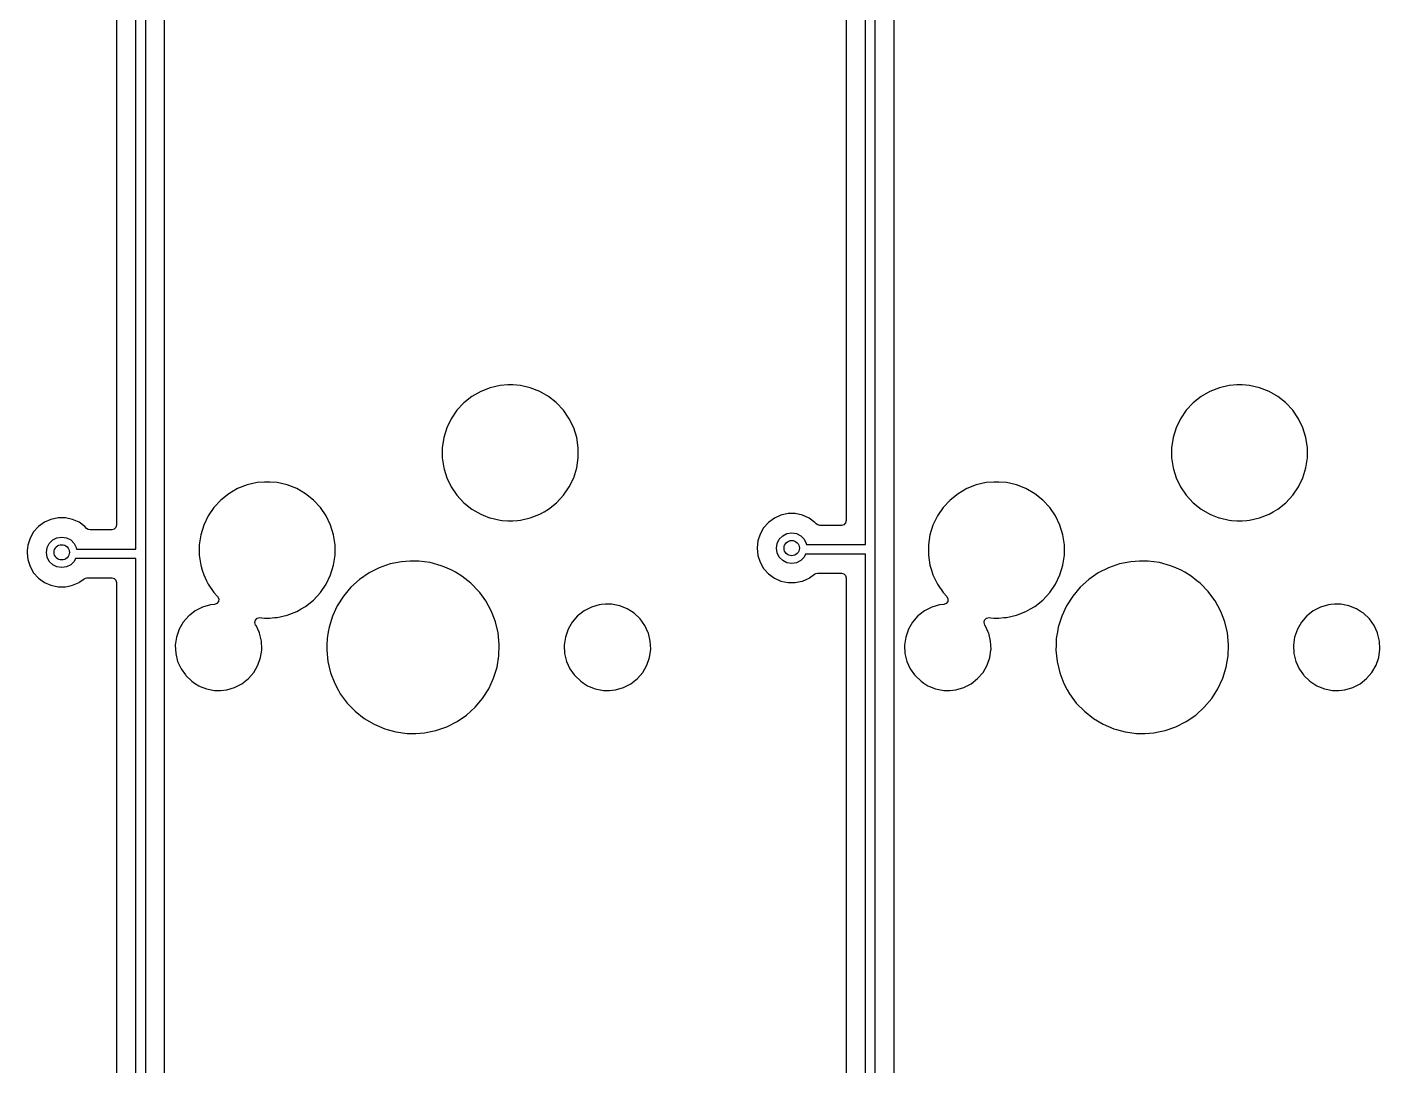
# Model space of a CAD drawing. Extents: x 51 to 201, y -153 to -28.
# Drawn here: x 118.5 to 153.85, y -87.14 to -60 of the extents above; entities that cross this region are included whole.
import ezdxf

# ---------------------------------------------------------------- set-up
doc = ezdxf.new("R2010")
doc.units = 0
doc.layers.add('BLACK', color=7, linetype='CONTINUOUS')

msp = doc.modelspace()

# ---------------------------------------------------------------- linework, layer by layer
at = {"layer": 'BLACK', "linetype": 'CONTINUOUS'}
for p, q in [((121.345, -73.635), (121.345, -54.735)), ((121.595, -54.61), (121.595, -73.76)), ((140.405, -73.515), (140.405, -54.685)), ((140.655, -54.56), (140.655, -73.64)), ((120.844, -55.3595), (120.844, -73.0105)), ((139.904, -55.3095), (139.904, -72.8905)), ((122.096, -71.2531), (122.096, -57.0962)), ((141.155, -71.2531), (141.155, -57.0962)), ((130.355, -69.5158), (130.125, -69.6489)), ((130.603, -69.4186), (130.355, -69.5158)), ((130.862, -69.3594), (130.603, -69.4186)), ((131.061, -69.3445), (130.862, -69.3594)), ((131.194, -69.3445), (131.061, -69.3445)), ((131.061, -69.3445), (131.061, -69.3445)), ((131.393, -69.3594), (131.194, -69.3445)), ((131.194, -69.3445), (131.194, -69.3445)), ((131.652, -69.4186), (131.393, -69.3594)), ((131.9, -69.5158), (131.652, -69.4186)), ((132.13, -69.6489), (131.9, -69.5158)), ((149.405, -69.5158), (149.175, -69.6489)), ((149.653, -69.4186), (149.405, -69.5158)), ((149.912, -69.3594), (149.653, -69.4186)), ((150.111, -69.3445), (149.912, -69.3594)), ((150.244, -69.3445), (150.111, -69.3445)), ((150.111, -69.3445), (150.111, -69.3445)), ((150.443, -69.3594), (150.244, -69.3445)), ((150.244, -69.3445), (150.244, -69.3445)), ((150.702, -69.4186), (150.443, -69.3594)), ((150.95, -69.5158), (150.702, -69.4186)), ((151.18, -69.6489), (150.95, -69.5158)), ((129.916, -69.8148), (129.735, -70.0099)), ((130.125, -69.6489), (129.916, -69.8148)), ((132.329, -69.8075), (132.13, -69.6489)), ((132.339, -69.8148), (132.329, -69.8075)), ((132.52, -70.0099), (132.339, -69.8148)), ((148.966, -69.8148), (148.785, -70.0099)), ((149.175, -69.6489), (148.966, -69.8148)), ((151.379, -69.8075), (151.18, -69.6489)), ((151.389, -69.8148), (151.379, -69.8075)), ((151.57, -70.0099), (151.389, -69.8148)), ((129.586, -70.2298), (129.47, -70.4695)), ((129.735, -70.0099), (129.586, -70.2298)), ((132.669, -70.2298), (132.52, -70.0099)), ((132.785, -70.4695), (132.669, -70.2298)), ((148.636, -70.2298), (148.52, -70.4695)), ((148.785, -70.0099), (148.636, -70.2298)), ((151.719, -70.2298), (151.57, -70.0099)), ((151.835, -70.4695), (151.719, -70.2298)), ((129.47, -70.4695), (129.392, -70.7238)), ((132.863, -70.7238), (132.785, -70.4695)), ((148.52, -70.4695), (148.442, -70.7238)), ((151.913, -70.7238), (151.835, -70.4695)), ((129.392, -70.7238), (129.352, -70.9869)), ((129.352, -70.9869), (129.352, -71.2531)), ((132.903, -70.9869), (132.863, -70.7238)), ((132.903, -71.2531), (132.903, -70.9869)), ((148.442, -70.7238), (148.402, -70.9869)), ((148.402, -70.9869), (148.402, -71.2531)), ((151.953, -70.9869), (151.913, -70.7238)), ((151.953, -71.2531), (151.953, -70.9869)), ((122.096, -73.7365), (122.096, -71.2531)), ((129.352, -71.2531), (129.392, -71.5162)), ((132.863, -71.5162), (132.903, -71.2531)), ((141.155, -73.6165), (141.155, -71.2531)), ((148.402, -71.2531), (148.442, -71.5162)), ((151.913, -71.5162), (151.953, -71.2531)), ((129.392, -71.5162), (129.4, -71.5438)), ((129.4, -71.5438), (129.47, -71.7705)), ((132.785, -71.7705), (132.863, -71.5162)), ((148.442, -71.5162), (148.45, -71.5438)), ((148.45, -71.5438), (148.52, -71.7705)), ((151.835, -71.7705), (151.913, -71.5162)), ((124.005, -72.0558), (123.775, -72.1889)), ((124.253, -71.9586), (124.005, -72.0558)), ((124.512, -71.8994), (124.253, -71.9586)), ((124.711, -71.8845), (124.512, -71.8994)), ((124.844, -71.8845), (124.711, -71.8845)), ((124.711, -71.8845), (124.711, -71.8845)), ((125.043, -71.8994), (124.844, -71.8845)), ((124.844, -71.8845), (124.844, -71.8845)), ((125.302, -71.9586), (125.043, -71.8994)), ((125.55, -72.0558), (125.302, -71.9586)), ((125.78, -72.1889), (125.55, -72.0558)), ((129.47, -71.7705), (129.583, -72.0056)), ((129.583, -72.0056), (129.586, -72.0102)), ((129.586, -72.0102), (129.735, -72.2301)), ((132.52, -72.2301), (132.669, -72.0102)), ((132.669, -72.0102), (132.785, -71.7705)), ((143.055, -72.0558), (142.825, -72.1889)), ((143.303, -71.9586), (143.055, -72.0558)), ((143.562, -71.8994), (143.303, -71.9586)), ((143.761, -71.8845), (143.562, -71.8994)), ((143.894, -71.8845), (143.761, -71.8845)), ((143.761, -71.8845), (143.761, -71.8845)), ((144.093, -71.8994), (143.894, -71.8845)), ((143.894, -71.8845), (143.894, -71.8845)), ((144.352, -71.9586), (144.093, -71.8994)), ((144.6, -72.0558), (144.352, -71.9586)), ((144.83, -72.1889), (144.6, -72.0558)), ((148.52, -71.7705), (148.633, -72.0056)), ((148.633, -72.0056), (148.636, -72.0102)), ((148.636, -72.0102), (148.785, -72.2301)), ((151.57, -72.2301), (151.719, -72.0102)), ((151.719, -72.0102), (151.835, -71.7705)), ((123.566, -72.3548), (123.385, -72.5499)), ((123.775, -72.1889), (123.566, -72.3548)), ((125.989, -72.3548), (125.78, -72.1889)), ((126.17, -72.5499), (125.989, -72.3548)), ((125.989, -72.3548), (125.989, -72.3548)), ((129.735, -72.2301), (129.916, -72.4252)), ((129.916, -72.4252), (130.125, -72.5911)), ((132.13, -72.5911), (132.339, -72.4252)), ((132.339, -72.4252), (132.52, -72.2301)), ((142.616, -72.3548), (142.435, -72.5499)), ((142.825, -72.1889), (142.616, -72.3548)), ((145.039, -72.3548), (144.83, -72.1889)), ((145.22, -72.5499), (145.039, -72.3548)), ((145.039, -72.3548), (145.039, -72.3548)), ((148.785, -72.2301), (148.966, -72.4252)), ((148.966, -72.4252), (149.175, -72.5911)), ((151.18, -72.5911), (151.389, -72.4252)), ((151.389, -72.4252), (151.57, -72.2301)), ((123.236, -72.7698), (123.12, -73.0095)), ((123.385, -72.5499), (123.236, -72.7698)), ((126.319, -72.7698), (126.17, -72.5499)), ((126.435, -73.0095), (126.319, -72.7698)), ((130.125, -72.5911), (130.355, -72.7242)), ((130.355, -72.7242), (130.355, -72.7242)), ((130.355, -72.7242), (130.418, -72.7489)), ((130.418, -72.7489), (130.589, -72.8158)), ((131.652, -72.8214), (131.9, -72.7242)), ((131.9, -72.7242), (132.012, -72.6595)), ((132.012, -72.6595), (132.13, -72.5911)), ((132.13, -72.5911), (132.13, -72.5911)), ((138.2, -72.7489), (138.027, -72.8258)), ((138.385, -72.7095), (138.2, -72.7489)), ((138.575, -72.7095), (138.385, -72.7095)), ((138.385, -72.7095), (138.385, -72.7095)), ((138.76, -72.7489), (138.575, -72.7095)), ((138.575, -72.7095), (138.575, -72.7095)), ((138.933, -72.8258), (138.76, -72.7489)), ((142.286, -72.7698), (142.17, -73.0095)), ((142.435, -72.5499), (142.286, -72.7698)), ((145.369, -72.7698), (145.22, -72.5499)), ((145.485, -73.0095), (145.369, -72.7698)), ((149.175, -72.5911), (149.405, -72.7242)), ((149.405, -72.7242), (149.405, -72.7242)), ((149.405, -72.7242), (149.468, -72.7489)), ((149.468, -72.7489), (149.639, -72.8158)), ((150.702, -72.8214), (150.95, -72.7242)), ((150.95, -72.7242), (151.062, -72.6595)), ((151.062, -72.6595), (151.18, -72.5911)), ((151.18, -72.5911), (151.18, -72.5911)), ((118.804, -73.0471), (118.677, -73.1878)), ((118.957, -72.9358), (118.804, -73.0471)), ((119.13, -72.8589), (118.957, -72.9358)), ((119.315, -72.8195), (119.13, -72.8589)), ((119.505, -72.8195), (119.315, -72.8195)), ((119.315, -72.8195), (119.315, -72.8195)), ((119.69, -72.8589), (119.505, -72.8195)), ((119.505, -72.8195), (119.505, -72.8195)), ((119.863, -72.9358), (119.69, -72.8589)), ((120.016, -73.0471), (119.863, -72.9358)), ((120.058, -73.0935), (120.016, -73.0471)), ((120.099, -73.1238), (120.058, -73.0935)), ((120.15, -73.1345), (120.099, -73.1238)), ((120.721, -73.1345), (120.15, -73.1345)), ((120.782, -73.1179), (120.721, -73.1345)), ((120.828, -73.0725), (120.782, -73.1179)), ((120.844, -73.0105), (120.828, -73.0725)), ((123.12, -73.0095), (123.042, -73.2638)), ((126.513, -73.2638), (126.435, -73.0095)), ((130.589, -72.8158), (130.603, -72.8214)), ((130.603, -72.8214), (130.862, -72.8806)), ((130.862, -72.8806), (130.919, -72.8849)), ((130.919, -72.8849), (131.061, -72.8955)), ((131.061, -72.8955), (131.061, -72.8955)), ((131.061, -72.8955), (131.194, -72.8955)), ((131.194, -72.8955), (131.318, -72.8862)), ((131.194, -72.8955), (131.194, -72.8955)), ((131.318, -72.8862), (131.393, -72.8806)), ((131.393, -72.8806), (131.652, -72.8214)), ((137.747, -73.0778), (137.653, -73.2417)), ((137.874, -72.9371), (137.747, -73.0778)), ((138.027, -72.8258), (137.874, -72.9371)), ((139.086, -72.9371), (138.933, -72.8258)), ((139.119, -72.9735), (139.086, -72.9371)), ((139.16, -73.0038), (139.119, -72.9735)), ((139.211, -73.0145), (139.16, -73.0038)), ((139.78, -73.0145), (139.211, -73.0145)), ((139.843, -72.9979), (139.78, -73.0145)), ((139.888, -72.9525), (139.843, -72.9979)), ((139.904, -72.8905), (139.888, -72.9525)), ((142.17, -73.0095), (142.092, -73.2638)), ((145.563, -73.2638), (145.485, -73.0095)), ((149.639, -72.8158), (149.653, -72.8214)), ((149.653, -72.8214), (149.912, -72.8806)), ((149.912, -72.8806), (149.969, -72.8849)), ((149.969, -72.8849), (150.111, -72.8955)), ((150.111, -72.8955), (150.111, -72.8955)), ((150.111, -72.8955), (150.244, -72.8955)), ((150.244, -72.8955), (150.368, -72.8862)), ((150.244, -72.8955), (150.244, -72.8955)), ((150.368, -72.8862), (150.443, -72.8806)), ((150.443, -72.8806), (150.702, -72.8214)), ((118.583, -73.3517), (118.524, -73.5317)), ((118.677, -73.1878), (118.583, -73.3517)), ((119.03, -73.5964), (119.086, -73.4849)), ((119.086, -73.4849), (119.175, -73.3964)), ((119.175, -73.3964), (119.286, -73.3396)), ((119.286, -73.3396), (119.41, -73.32)), ((119.41, -73.32), (119.534, -73.3396)), ((119.534, -73.3396), (119.645, -73.3964)), ((119.645, -73.3964), (119.734, -73.4849)), ((119.734, -73.4849), (119.79, -73.5964)), ((123.042, -73.2638), (123.002, -73.5269)), ((126.553, -73.5269), (126.513, -73.2638)), ((137.594, -73.4217), (137.575, -73.61)), ((137.653, -73.2417), (137.594, -73.4217)), ((138.08, -73.61), (138.1, -73.4864)), ((138.1, -73.4864), (138.156, -73.3749)), ((138.156, -73.3749), (138.245, -73.2864)), ((138.245, -73.2864), (138.356, -73.2296)), ((138.356, -73.2296), (138.48, -73.21)), ((138.48, -73.21), (138.604, -73.2296)), ((138.604, -73.2296), (138.715, -73.2864)), ((138.715, -73.2864), (138.804, -73.3749)), ((138.804, -73.3749), (138.86, -73.4864)), ((138.86, -73.4864), (138.865, -73.515)), ((142.092, -73.2638), (142.052, -73.5269)), ((145.603, -73.5269), (145.563, -73.2638)), ((118.51, -73.6708), (118.505, -73.72)), ((118.505, -73.72), (118.506, -73.7376)), ((118.506, -73.7376), (118.524, -73.9083)), ((118.524, -73.5317), (118.51, -73.6708)), ((119.01, -73.72), (119.03, -73.5964)), ((119.03, -73.8436), (119.01, -73.72)), ((119.086, -73.9551), (119.03, -73.8436)), ((119.79, -73.5964), (119.797, -73.635)), ((119.797, -73.635), (121.345, -73.635)), ((121.595, -73.76), (121.595, -92.48)), ((122.096, -73.7442), (122.096, -73.7365)), ((122.099, -73.7996), (122.096, -73.7442)), ((122.096, -73.8308), (122.098, -73.8076)), ((122.096, -76.1462), (122.096, -73.8308)), ((122.098, -73.8076), (122.099, -73.7996)), ((123.002, -73.5269), (123.002, -73.7931)), ((123.002, -73.7931), (123.042, -74.0562)), ((126.513, -74.0562), (126.553, -73.7931)), ((126.553, -73.7931), (126.553, -73.5269)), ((137.575, -73.61), (137.594, -73.7983)), ((137.594, -73.7983), (137.653, -73.9783)), ((138.1, -73.7336), (138.08, -73.61)), ((138.156, -73.8451), (138.1, -73.7336)), ((138.245, -73.9336), (138.156, -73.8451)), ((138.804, -73.8451), (138.715, -73.9336)), ((138.844, -73.765), (138.804, -73.8451)), ((140.405, -73.765), (138.844, -73.765)), ((138.865, -73.515), (140.405, -73.515)), ((140.405, -92.655), (140.405, -73.765)), ((140.655, -73.64), (140.655, -92.78)), ((141.156, -73.6242), (141.155, -73.6165)), ((141.155, -73.7108), (141.158, -73.6876)), ((141.155, -76.1462), (141.155, -73.7108)), ((141.159, -73.6796), (141.156, -73.6242)), ((141.158, -73.6876), (141.159, -73.6796)), ((142.052, -73.5269), (142.052, -73.7931)), ((142.052, -73.7931), (142.092, -74.0562)), ((145.563, -74.0562), (145.603, -73.7931)), ((145.603, -73.7931), (145.603, -73.5269)), ((118.524, -73.9083), (118.583, -74.0883)), ((118.583, -74.0883), (118.677, -74.2522)), ((119.175, -74.0436), (119.086, -73.9551)), ((119.286, -74.1004), (119.175, -74.0436)), ((119.41, -74.12), (119.286, -74.1004)), ((119.534, -74.1004), (119.41, -74.12)), ((119.645, -74.0436), (119.534, -74.1004)), ((119.734, -73.9551), (119.645, -74.0436)), ((119.769, -73.885), (119.734, -73.9551)), ((121.345, -73.885), (119.769, -73.885)), ((121.345, -92.355), (121.345, -73.885)), ((123.042, -74.0562), (123.082, -74.1869)), ((123.082, -74.1869), (123.12, -74.3105)), ((126.435, -74.3105), (126.513, -74.0562)), ((127.707, -74.1234), (127.438, -74.2593)), ((127.992, -74.0246), (127.707, -74.1234)), ((128.287, -73.9646), (127.992, -74.0246)), ((128.512, -73.9495), (128.287, -73.9646)), ((128.738, -73.9495), (128.512, -73.9495)), ((128.512, -73.9495), (128.512, -73.9495)), ((129.037, -73.9897), (128.738, -73.9495)), ((129.327, -74.0693), (129.037, -73.9897)), ((129.037, -73.9897), (129.037, -73.9897)), ((129.037, -73.9897), (129.037, -73.9897)), ((129.423, -74.1099), (129.327, -74.0693)), ((129.605, -74.1869), (129.423, -74.1099)), ((129.698, -74.2421), (129.605, -74.1869)), ((137.653, -73.9783), (137.747, -74.1422)), ((137.747, -74.1422), (137.874, -74.2829)), ((138.356, -73.9904), (138.245, -73.9336)), ((138.48, -74.01), (138.356, -73.9904)), ((138.604, -73.9904), (138.48, -74.01)), ((138.715, -73.9336), (138.604, -73.9904)), ((142.092, -74.0562), (142.132, -74.1869)), ((142.132, -74.1869), (142.17, -74.3105)), ((145.485, -74.3105), (145.563, -74.0562)), ((146.757, -74.1234), (146.488, -74.2593)), ((147.042, -74.0246), (146.757, -74.1234)), ((147.337, -73.9646), (147.042, -74.0246)), ((147.562, -73.9495), (147.337, -73.9646)), ((147.788, -73.9495), (147.562, -73.9495)), ((147.562, -73.9495), (147.562, -73.9495)), ((148.087, -73.9897), (147.788, -73.9495)), ((148.377, -74.0693), (148.087, -73.9897)), ((148.087, -73.9897), (148.087, -73.9897)), ((148.087, -73.9897), (148.087, -73.9897)), ((148.473, -74.1099), (148.377, -74.0693)), ((148.655, -74.1869), (148.473, -74.1099)), ((148.748, -74.2421), (148.655, -74.1869)), ((118.677, -74.2522), (118.804, -74.3929)), ((118.804, -74.3929), (118.957, -74.5042)), ((118.957, -74.5042), (119.13, -74.5811)), ((119.69, -74.5811), (119.863, -74.5042)), ((119.863, -74.5042), (119.881, -74.4911)), ((119.881, -74.4911), (119.993, -74.4092)), ((119.993, -74.4092), (120.028, -74.3916)), ((120.028, -74.3916), (120.066, -74.3855)), ((120.066, -74.3855), (120.721, -74.3855)), ((120.721, -74.3855), (120.782, -74.4021)), ((120.782, -74.4021), (120.828, -74.4475)), ((120.828, -74.4475), (120.844, -74.5095)), ((120.844, -74.5095), (120.844, -91.7305)), ((123.12, -74.3105), (123.192, -74.4605)), ((123.192, -74.4605), (123.236, -74.5502)), ((123.236, -74.5502), (123.385, -74.7701)), ((126.17, -74.7701), (126.319, -74.5502)), ((126.319, -74.5502), (126.435, -74.3105)), ((127.19, -74.4299), (126.966, -74.632)), ((127.438, -74.2593), (127.19, -74.4299)), ((129.864, -74.3404), (129.698, -74.2421)), ((130.017, -74.4611), (129.864, -74.3404)), ((130.1, -74.5272), (130.017, -74.4611)), ((130.31, -74.7438), (130.1, -74.5272)), ((137.874, -74.2829), (138.027, -74.3942)), ((138.027, -74.3942), (138.2, -74.4711)), ((138.2, -74.4711), (138.385, -74.5105)), ((138.385, -74.5105), (138.385, -74.5105)), ((138.385, -74.5105), (138.575, -74.5105)), ((138.575, -74.5105), (138.698, -74.4843)), ((138.575, -74.5105), (138.575, -74.5105)), ((138.698, -74.4843), (138.76, -74.4711)), ((138.76, -74.4711), (138.933, -74.3942)), ((138.933, -74.3942), (138.945, -74.3855)), ((138.945, -74.3855), (139.077, -74.2892)), ((139.077, -74.2892), (139.112, -74.2716)), ((139.112, -74.2716), (139.15, -74.2655)), ((139.15, -74.2655), (139.78, -74.2655)), ((139.78, -74.2655), (139.843, -74.2821)), ((139.843, -74.2821), (139.888, -74.3275)), ((139.888, -74.3275), (139.904, -74.3895)), ((139.904, -74.3895), (139.904, -92.0305)), ((142.17, -74.3105), (142.242, -74.4605)), ((142.242, -74.4605), (142.286, -74.5502)), ((142.286, -74.5502), (142.435, -74.7701)), ((145.22, -74.7701), (145.369, -74.5502)), ((145.369, -74.5502), (145.485, -74.3105)), ((146.24, -74.4299), (146.016, -74.632)), ((146.488, -74.2593), (146.24, -74.4299)), ((148.914, -74.3404), (148.748, -74.2421)), ((149.067, -74.4611), (148.914, -74.3404)), ((149.15, -74.5272), (149.067, -74.4611)), ((149.36, -74.7438), (149.15, -74.5272)), ((119.13, -74.5811), (119.315, -74.6205)), ((119.315, -74.6205), (119.315, -74.6205)), ((119.315, -74.6205), (119.505, -74.6205)), ((119.505, -74.6205), (119.628, -74.5943)), ((119.505, -74.6205), (119.505, -74.6205)), ((119.628, -74.5943), (119.69, -74.5811)), ((123.385, -74.7701), (123.48, -74.8718)), ((123.48, -74.8718), (123.511, -74.9325)), ((125.989, -74.9652), (126.17, -74.7701)), ((126.772, -74.8621), (126.61, -75.116)), ((126.966, -74.632), (126.772, -74.8621)), ((130.329, -74.7701), (130.31, -74.7438)), ((130.489, -74.9863), (130.329, -74.7701)), ((142.435, -74.7701), (142.53, -74.8718)), ((142.53, -74.8718), (142.561, -74.9325)), ((145.039, -74.9652), (145.22, -74.7701)), ((145.822, -74.8621), (145.66, -75.116)), ((146.016, -74.632), (145.822, -74.8621)), ((149.379, -74.7701), (149.36, -74.7438)), ((149.539, -74.9863), (149.379, -74.7701)), ((122.896, -75.2489), (122.753, -75.3614)), ((123.087, -75.1504), (122.896, -75.2489)), ((122.896, -75.2489), (122.896, -75.2489)), ((122.896, -75.2489), (122.896, -75.2489)), ((123.294, -75.0898), (123.087, -75.1504)), ((123.401, -75.0796), (123.294, -75.0898)), ((123.464, -75.0548), (123.401, -75.0796)), ((123.505, -75.0003), (123.464, -75.0548)), ((123.511, -74.9325), (123.505, -75.0003)), ((125.302, -75.3614), (125.55, -75.2642)), ((125.55, -75.2642), (125.67, -75.1951)), ((125.67, -75.1951), (125.78, -75.1311)), ((125.78, -75.1311), (125.989, -74.9652)), ((125.78, -75.1311), (125.78, -75.1311)), ((126.61, -75.116), (126.483, -75.3893)), ((130.633, -75.2506), (130.489, -74.9863)), ((130.657, -75.3113), (130.633, -75.2506)), ((133.056, -75.2489), (132.913, -75.3614)), ((133.247, -75.1504), (133.056, -75.2489)), ((133.056, -75.2489), (133.056, -75.2489)), ((133.056, -75.2489), (133.056, -75.2489)), ((133.454, -75.0898), (133.247, -75.1504)), ((133.514, -75.0841), (133.454, -75.0898)), ((133.614, -75.0745), (133.514, -75.0841)), ((133.775, -75.0745), (133.614, -75.0745)), ((133.986, -75.1152), (133.775, -75.0745)), ((133.988, -75.116), (133.986, -75.1152)), ((133.986, -75.1152), (133.986, -75.1152)), ((133.986, -75.1152), (133.986, -75.1152)), ((134.186, -75.1951), (133.988, -75.116)), ((134.293, -75.2642), (134.186, -75.1951)), ((134.366, -75.3113), (134.293, -75.2642)), ((141.946, -75.2489), (141.803, -75.3614)), ((142.137, -75.1504), (141.946, -75.2489)), ((141.946, -75.2489), (141.946, -75.2489)), ((141.946, -75.2489), (141.946, -75.2489)), ((142.344, -75.0898), (142.137, -75.1504)), ((142.451, -75.0796), (142.344, -75.0898)), ((142.514, -75.0548), (142.451, -75.0796)), ((142.555, -75.0003), (142.514, -75.0548)), ((142.561, -74.9325), (142.555, -75.0003)), ((144.352, -75.3614), (144.6, -75.2642)), ((144.6, -75.2642), (144.72, -75.1951)), ((144.72, -75.1951), (144.83, -75.1311)), ((144.83, -75.1311), (145.039, -74.9652)), ((144.83, -75.1311), (144.83, -75.1311)), ((145.66, -75.116), (145.533, -75.3893)), ((149.683, -75.2506), (149.539, -74.9863)), ((149.707, -75.3113), (149.683, -75.2506)), ((152.106, -75.2489), (151.963, -75.3614)), ((152.297, -75.1504), (152.106, -75.2489)), ((152.106, -75.2489), (152.106, -75.2489)), ((152.106, -75.2489), (152.106, -75.2489)), ((152.504, -75.0898), (152.297, -75.1504)), ((152.564, -75.0841), (152.504, -75.0898)), ((152.664, -75.0745), (152.564, -75.0841)), ((152.825, -75.0745), (152.664, -75.0745)), ((153.036, -75.1152), (152.825, -75.0745)), ((153.038, -75.116), (153.036, -75.1152)), ((153.036, -75.1152), (153.036, -75.1152)), ((153.036, -75.1152), (153.036, -75.1152)), ((153.236, -75.1951), (153.038, -75.116)), ((153.343, -75.2642), (153.236, -75.1951)), ((153.416, -75.3113), (153.343, -75.2642)), ((122.587, -75.5442), (122.479, -75.7303)), ((122.727, -75.3817), (122.587, -75.5442)), ((122.753, -75.3614), (122.727, -75.3817)), ((124.455, -75.5564), (124.47, -75.489)), ((124.477, -75.6218), (124.455, -75.5564)), ((124.47, -75.489), (124.52, -75.4406)), ((124.487, -75.6347), (124.477, -75.6218)), ((124.52, -75.4406), (124.588, -75.4263)), ((124.588, -75.4263), (124.636, -75.4299)), ((124.636, -75.4299), (124.711, -75.4355)), ((124.711, -75.4355), (124.711, -75.4355)), ((124.711, -75.4355), (124.844, -75.4355)), ((124.844, -75.4355), (124.968, -75.4262)), ((124.844, -75.4355), (124.844, -75.4355)), ((124.968, -75.4262), (125.043, -75.4206)), ((125.043, -75.4206), (125.302, -75.3614)), ((126.483, -75.3893), (126.393, -75.6771)), ((130.742, -75.5317), (130.657, -75.3113)), ((130.812, -75.8248), (130.742, -75.5317)), ((132.747, -75.5442), (132.639, -75.7303)), ((132.887, -75.3817), (132.747, -75.5442)), ((132.913, -75.3614), (132.887, -75.3817)), ((134.522, -75.4596), (134.366, -75.3113)), ((134.647, -75.6347), (134.522, -75.4596)), ((134.522, -75.4596), (134.522, -75.4596)), ((141.637, -75.5442), (141.529, -75.7303)), ((141.777, -75.3817), (141.637, -75.5442)), ((141.803, -75.3614), (141.777, -75.3817)), ((143.505, -75.5564), (143.52, -75.489)), ((143.527, -75.6218), (143.505, -75.5564)), ((143.52, -75.489), (143.57, -75.4406)), ((143.537, -75.6347), (143.527, -75.6218)), ((143.57, -75.4406), (143.638, -75.4263)), ((143.638, -75.4263), (143.686, -75.4299)), ((143.686, -75.4299), (143.761, -75.4355)), ((143.761, -75.4355), (143.761, -75.4355)), ((143.761, -75.4355), (143.894, -75.4355)), ((143.894, -75.4355), (144.018, -75.4262)), ((143.894, -75.4355), (143.894, -75.4355)), ((144.018, -75.4262), (144.093, -75.4206)), ((144.093, -75.4206), (144.352, -75.3614)), ((145.533, -75.3893), (145.443, -75.6771)), ((149.792, -75.5317), (149.707, -75.3113)), ((149.862, -75.8248), (149.792, -75.5317)), ((151.797, -75.5442), (151.689, -75.7303)), ((151.937, -75.3817), (151.797, -75.5442)), ((151.963, -75.3614), (151.937, -75.3817)), ((153.572, -75.4596), (153.416, -75.3113)), ((153.697, -75.6347), (153.572, -75.4596)), ((153.572, -75.4596), (153.572, -75.4596)), ((122.409, -75.9334), (122.378, -76.1462)), ((122.479, -75.7303), (122.409, -75.9334)), ((124.573, -75.8248), (124.487, -75.6347)), ((124.576, -75.8302), (124.573, -75.8248)), ((124.627, -76.0391), (124.576, -75.8302)), ((126.343, -75.9742), (126.338, -76.1462)), ((126.373, -75.7961), (126.343, -75.9742)), ((126.393, -75.6771), (126.373, -75.7961)), ((130.842, -76.1246), (130.812, -75.8248)), ((132.569, -75.9334), (132.538, -76.1462)), ((132.639, -75.7303), (132.569, -75.9334)), ((134.733, -75.8248), (134.647, -75.6347)), ((134.736, -75.8302), (134.733, -75.8248)), ((134.787, -76.0391), (134.736, -75.8302)), ((141.459, -75.9334), (141.428, -76.1462)), ((141.529, -75.7303), (141.459, -75.9334)), ((143.623, -75.8248), (143.537, -75.6347)), ((143.626, -75.8302), (143.623, -75.8248)), ((143.677, -76.0391), (143.626, -75.8302)), ((145.393, -75.9742), (145.388, -76.1462)), ((145.423, -75.7961), (145.393, -75.9742)), ((145.443, -75.6771), (145.423, -75.7961)), ((149.892, -76.1246), (149.862, -75.8248)), ((151.619, -75.9334), (151.588, -76.1462)), ((151.689, -75.7303), (151.619, -75.9334)), ((153.783, -75.8248), (153.697, -75.6347)), ((153.786, -75.8302), (153.783, -75.8248)), ((153.837, -76.0391), (153.786, -75.8302)), ((122.096, -90.3031), (122.096, -76.1462)), ((122.378, -76.1462), (122.388, -76.3609)), ((124.606, -76.4666), (124.634, -76.2754)), ((124.637, -76.2538), (124.627, -76.0391)), ((124.634, -76.2754), (124.637, -76.2538)), ((126.338, -76.1462), (126.333, -76.2754)), ((126.333, -76.2754), (126.363, -76.5752)), ((130.832, -76.4258), (130.841, -76.1462)), ((130.841, -76.1462), (130.842, -76.1246)), ((132.538, -76.1462), (132.548, -76.3609)), ((134.766, -76.4666), (134.797, -76.2538)), ((134.797, -76.2538), (134.787, -76.0391)), ((141.155, -90.3031), (141.155, -76.1462)), ((141.428, -76.1462), (141.438, -76.3609)), ((143.656, -76.4666), (143.684, -76.2754)), ((143.687, -76.2538), (143.677, -76.0391)), ((143.684, -76.2754), (143.687, -76.2538)), ((145.388, -76.1462), (145.383, -76.2754)), ((145.383, -76.2754), (145.413, -76.5752)), ((149.882, -76.4258), (149.891, -76.1462)), ((149.891, -76.1462), (149.892, -76.1246)), ((151.588, -76.1462), (151.598, -76.3609)), ((153.816, -76.4666), (153.847, -76.2538)), ((153.847, -76.2538), (153.837, -76.0391)), ((122.388, -76.3609), (122.439, -76.5698)), ((122.439, -76.5698), (122.528, -76.7653)), ((124.428, -76.8558), (124.536, -76.6697)), ((124.536, -76.6697), (124.606, -76.4666)), ((126.363, -76.5752), (126.433, -76.8683)), ((130.782, -76.7229), (130.832, -76.4258)), ((132.548, -76.3609), (132.599, -76.5698)), ((132.599, -76.5698), (132.688, -76.7653)), ((134.588, -76.8558), (134.696, -76.6697)), ((134.696, -76.6697), (134.766, -76.4666)), ((141.438, -76.3609), (141.489, -76.5698)), ((141.489, -76.5698), (141.578, -76.7653)), ((143.478, -76.8558), (143.586, -76.6697)), ((143.586, -76.6697), (143.656, -76.4666)), ((145.413, -76.5752), (145.483, -76.8683)), ((149.832, -76.7229), (149.882, -76.4258)), ((151.598, -76.3609), (151.649, -76.5698)), ((151.649, -76.5698), (151.738, -76.7653)), ((153.638, -76.8558), (153.746, -76.6697)), ((153.746, -76.6697), (153.816, -76.4666)), ((122.528, -76.7653), (122.641, -76.9236)), ((122.641, -76.9236), (122.653, -76.9404)), ((122.653, -76.9404), (122.809, -77.0887)), ((124.119, -77.1511), (124.288, -77.0183)), ((124.288, -77.0183), (124.428, -76.8558)), ((126.433, -76.8683), (126.542, -77.1494)), ((130.565, -77.284), (130.692, -77.0107)), ((130.692, -77.0107), (130.782, -76.7229)), ((132.688, -76.7653), (132.801, -76.9236)), ((132.801, -76.9236), (132.813, -76.9404)), ((132.813, -76.9404), (132.969, -77.0887)), ((134.279, -77.1511), (134.448, -77.0183)), ((134.448, -77.0183), (134.588, -76.8558)), ((141.578, -76.7653), (141.691, -76.9236)), ((141.691, -76.9236), (141.703, -76.9404)), ((141.703, -76.9404), (141.859, -77.0887)), ((143.169, -77.1511), (143.338, -77.0183)), ((143.338, -77.0183), (143.478, -76.8558)), ((145.483, -76.8683), (145.592, -77.1494)), ((149.615, -77.284), (149.742, -77.0107)), ((149.742, -77.0107), (149.832, -76.7229)), ((151.738, -76.7653), (151.851, -76.9236)), ((151.851, -76.9236), (151.863, -76.9404)), ((151.863, -76.9404), (152.019, -77.0887)), ((153.329, -77.1511), (153.498, -77.0183)), ((153.498, -77.0183), (153.638, -76.8558)), ((122.809, -77.0887), (122.883, -77.1363)), ((122.883, -77.1363), (122.989, -77.2049)), ((122.989, -77.2049), (123.029, -77.221)), ((123.029, -77.221), (123.189, -77.2848)), ((123.189, -77.2848), (123.4, -77.3255)), ((123.4, -77.3255), (123.561, -77.3255)), ((123.561, -77.3255), (123.721, -77.3102)), ((123.561, -77.3255), (123.561, -77.3255)), ((123.721, -77.3102), (123.928, -77.2496)), ((123.928, -77.2496), (124.119, -77.1511)), ((126.542, -77.1494), (126.63, -77.3102)), ((126.63, -77.3102), (126.686, -77.4137)), ((130.403, -77.5379), (130.565, -77.284)), ((132.969, -77.0887), (133.043, -77.1363)), ((133.043, -77.1363), (133.149, -77.2049)), ((133.149, -77.2049), (133.189, -77.221)), ((133.189, -77.221), (133.349, -77.2848)), ((133.349, -77.2848), (133.56, -77.3255)), ((133.56, -77.3255), (133.721, -77.3255)), ((133.721, -77.3255), (133.881, -77.3102)), ((133.721, -77.3255), (133.721, -77.3255)), ((133.881, -77.3102), (134.088, -77.2496)), ((134.088, -77.2496), (134.279, -77.1511)), ((141.859, -77.0887), (141.933, -77.1363)), ((141.933, -77.1363), (142.039, -77.2049)), ((142.039, -77.2049), (142.079, -77.221)), ((142.079, -77.221), (142.239, -77.2848)), ((142.239, -77.2848), (142.45, -77.3255)), ((142.45, -77.3255), (142.611, -77.3255)), ((142.611, -77.3255), (142.771, -77.3102)), ((142.611, -77.3255), (142.611, -77.3255)), ((142.771, -77.3102), (142.978, -77.2496)), ((142.978, -77.2496), (143.169, -77.1511)), ((145.592, -77.1494), (145.68, -77.3102)), ((145.68, -77.3102), (145.736, -77.4137)), ((149.453, -77.5379), (149.615, -77.284)), ((152.019, -77.0887), (152.093, -77.1363)), ((152.093, -77.1363), (152.199, -77.2049)), ((152.199, -77.2049), (152.239, -77.221)), ((152.239, -77.221), (152.399, -77.2848)), ((152.399, -77.2848), (152.61, -77.3255)), ((152.61, -77.3255), (152.771, -77.3255)), ((152.771, -77.3255), (152.931, -77.3102)), ((152.771, -77.3255), (152.771, -77.3255)), ((152.931, -77.3102), (153.138, -77.2496)), ((153.138, -77.2496), (153.329, -77.1511)), ((126.686, -77.4137), (126.865, -77.6562)), ((126.865, -77.6562), (127.075, -77.8728)), ((130.209, -77.768), (130.403, -77.5379)), ((145.736, -77.4137), (145.915, -77.6562)), ((145.915, -77.6562), (146.125, -77.8728)), ((149.259, -77.768), (149.453, -77.5379)), ((127.075, -77.8728), (127.311, -78.0596)), ((127.311, -78.0596), (127.57, -78.2131)), ((129.737, -78.1407), (129.985, -77.9701)), ((129.985, -77.9701), (130.209, -77.768)), ((146.125, -77.8728), (146.361, -78.0596)), ((146.361, -78.0596), (146.62, -78.2131)), ((148.787, -78.1407), (149.035, -77.9701)), ((149.035, -77.9701), (149.259, -77.768)), ((127.57, -78.2131), (127.848, -78.3307)), ((127.848, -78.3307), (127.848, -78.3307)), ((127.848, -78.3307), (127.848, -78.3307)), ((127.848, -78.3307), (127.912, -78.3483)), ((127.912, -78.3483), (128.138, -78.4103)), ((128.138, -78.4103), (128.437, -78.4505)), ((128.437, -78.4505), (128.663, -78.4505)), ((128.663, -78.4505), (128.888, -78.4354)), ((128.663, -78.4505), (128.663, -78.4505)), ((128.888, -78.4354), (129.011, -78.4103)), ((129.011, -78.4103), (129.183, -78.3754)), ((129.183, -78.3754), (129.468, -78.2766)), ((129.468, -78.2766), (129.737, -78.1407)), ((146.62, -78.2131), (146.898, -78.3307)), ((146.898, -78.3307), (146.898, -78.3307)), ((146.898, -78.3307), (146.898, -78.3307)), ((146.898, -78.3307), (146.962, -78.3483)), ((146.962, -78.3483), (147.188, -78.4103)), ((147.188, -78.4103), (147.487, -78.4505)), ((147.487, -78.4505), (147.713, -78.4505)), ((147.713, -78.4505), (147.938, -78.4354)), ((147.713, -78.4505), (147.713, -78.4505)), ((147.938, -78.4354), (148.061, -78.4103)), ((148.061, -78.4103), (148.233, -78.3754)), ((148.233, -78.3754), (148.518, -78.2766)), ((148.518, -78.2766), (148.787, -78.1407))]:
    msp.add_line(p, q, dxfattribs=at)
at = {"layer": 'BLACK'}
for centre in [(138.48, -73.61), (119.41, -73.72)]:
    msp.add_circle(centre, 0.2, dxfattribs=at)

doc.saveas('drawing.dxf')
